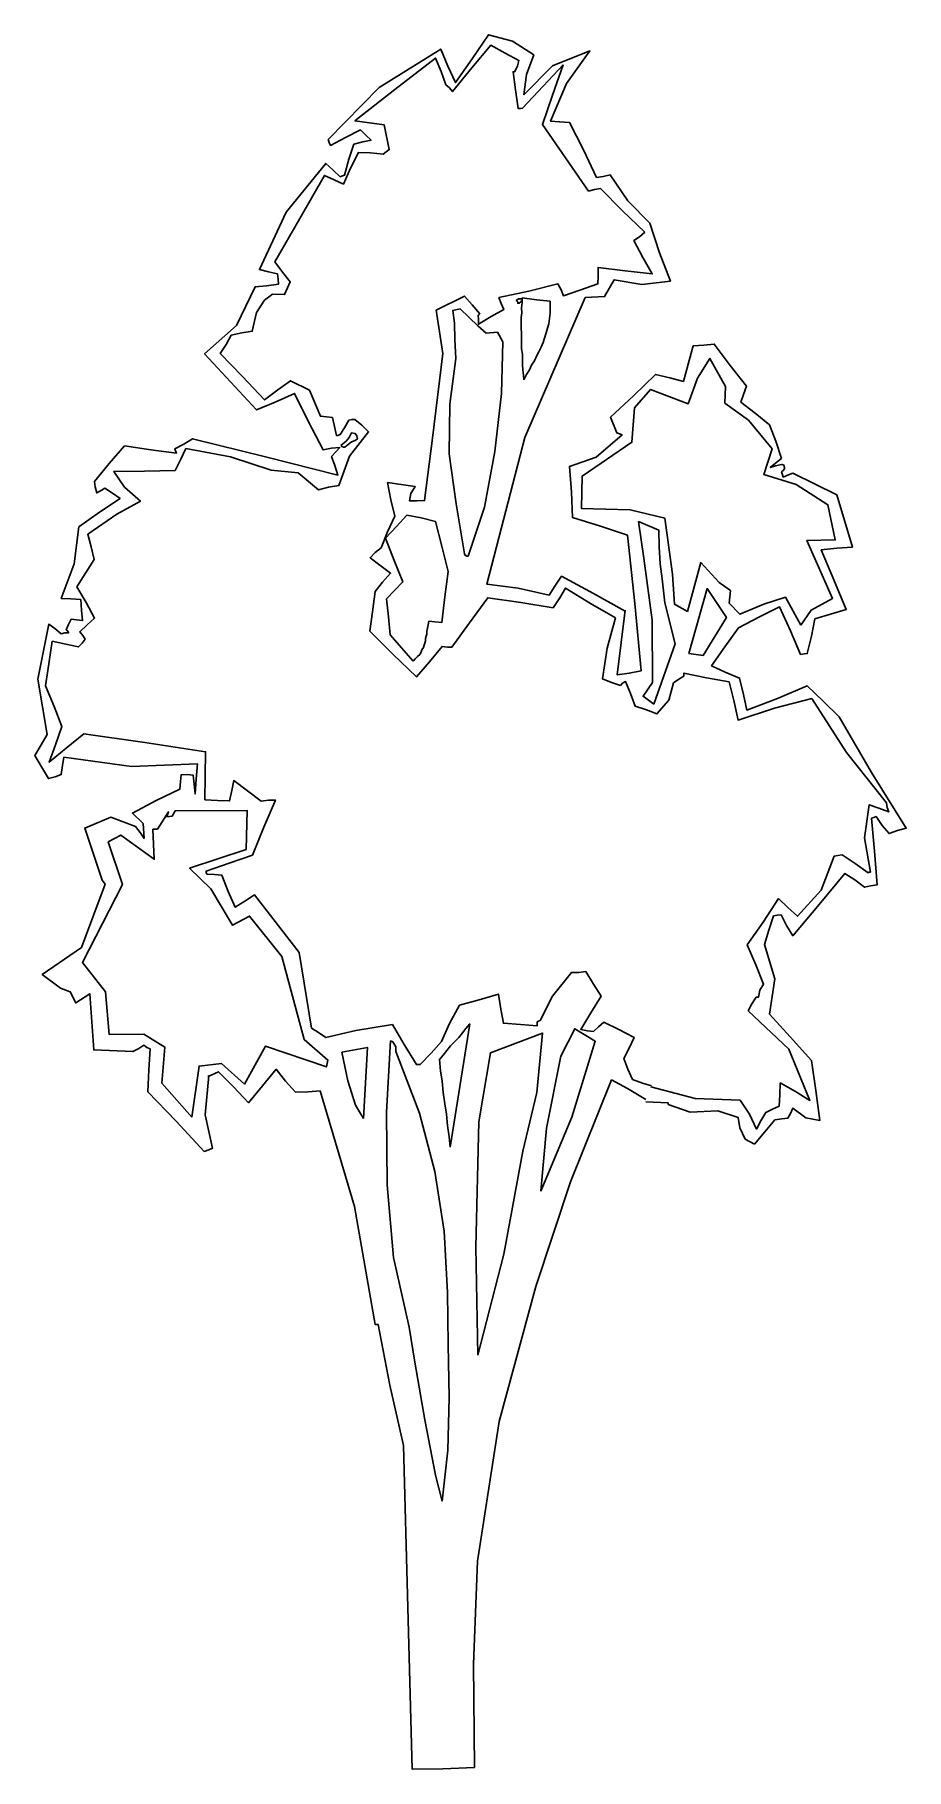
# Model space of a CAD drawing. Extents: x -10852 to -8161, y -5621 to -264.
import ezdxf

# ---------------------------------------------------------------- set-up
doc = ezdxf.new("R2010")
doc.units = 0
doc.layers.get('0').update_dxf_attribs({"linetype": 'CONTINUOUS'})

msp = doc.modelspace()

# ---------------------------------------------------------------- linework, layer by layer
at = {"color": 0}
for points in [[(-9028.9, -2044.3), (-9127.1, -1990.5), (-9225.3, -1936.6), (-9245.6, -1967.1), (-9263.6, -1995.2), (-9358.9, -1973.7), (-9456.3, -1961.5), (-9339.2, -1508), (-9152.3, -1076.4), (-9092.2, -1073.1), (-9063, -1021.6), (-8977.1, -1036.3), (-8889.3, -1025.5), (-8923.2, -938.2), (-8952.6, -846.1), (-9020.9, -777.8), (-9075.6, -697.7), (-9096.3, -702.7), (-9117.1, -705.4), (-9157.9, -620.5), (-9201.1, -535.6), (-9231.2, -533.8), (-9259, -531.9), (-9210.1, -415.3), (-9137.8, -314.5), (-9252.8, -360.5), (-9341.5, -450), (-9333.3, -387.4), (-9311.2, -326.8), (-9376.8, -284), (-9451.2, -264.4), (-9500.9, -339.4), (-9552.8, -412.1), (-9576.9, -361.5), (-9598.6, -308.7), (-9788.7, -427.7), (-9945.6, -587.9), (-9943.2, -597.1), (-9938.4, -606.3), (-9892.5, -582.4), (-9846.6, -558.4), (-9830.1, -574.3), (-9813.6, -590.2), (-9839, -595.3), (-9866.7, -602.7), (-9882.1, -649.3), (-9895.1, -698.2), (-9902, -700.6), (-9908.9, -703), (-9930.1, -682.6), (-9953.6, -662.1), (-10076, -812.4), (-10158.6, -989.8), (-10130.7, -996.3), (-10102.8, -1002.7), (-10100.2, -1018.9), (-10099.9, -1035.1), (-10136.8, -1040.4), (-10171.5, -1043.3), (-10229.6, -1162.4), (-10327.7, -1249.8), (-10247.4, -1336.3), (-10167.2, -1422.9), (-10109.7, -1398.7), (-10050, -1372.2), (-10006.8, -1459.5), (-9961.3, -1546.6), (-9935.9, -1541.6), (-9910.5, -1538.8), (-9921.9, -1552.9), (-9935.5, -1567), (-9925.8, -1594.6), (-9916, -1624.6), (-10139.2, -1568.3), (-10364.7, -1512), (-10392.2, -1528.7), (-10419.8, -1543.1), (-10417.3, -1550), (-10414.9, -1556.9), (-10493.8, -1546.7), (-10575, -1534.2), (-10622.7, -1588.3), (-10668, -1644.6), (-10665.4, -1660.8), (-10660.5, -1679.2), (-10646.7, -1672), (-10635.3, -1664.9), (-10611.8, -1680.7), (-10588.4, -1696.5), (-10652.5, -1739.3), (-10716.5, -1784.4), (-10730.7, -1898.1), (-10770.5, -2005.3), (-10740.4, -2007), (-10710.3, -2008.8), (-10707.4, -2041.2), (-10704.5, -2073.6), (-10723.1, -2071.6), (-10739.3, -2069.5), (-10748.3, -2085.9), (-10755, -2102.2), (-10750.2, -2106.8), (-10747.8, -2111.4), (-10759.4, -2111.6), (-10771, -2114.1), (-10789.8, -2098.2), (-10808.5, -2084.6), (-10842.6, -2254.2), (-10814.1, -2425), (-10832.1, -2457.8), (-10852.4, -2490.5), (-10830.9, -2524.9), (-10809.4, -2561.6), (-10788.7, -2556.6), (-10770.3, -2549.3), (-10766.2, -2521.4), (-10762, -2495.9), (-10553.1, -2524.7), (-10349.5, -2516.5), (-10353.3, -2562.9), (-10357.2, -2609.2), (-10360, -2579.2), (-10362.8, -2551.4), (-10381.4, -2549.5), (-10399.9, -2549.8), (-10401.8, -2570.6), (-10403.7, -2593.8), (-10477.2, -2629.8), (-10550.6, -2668.2), (-10517.6, -2700), (-10514.5, -2746.2), (-10526.4, -2727.9), (-10540.6, -2709.7), (-10617.5, -2680.9), (-10698, -2714.7), (-10644.2, -2875.8), (-10634.8, -2887.2), (-10707.7, -3083), (-10829, -3166.1), (-10772.7, -3209.1), (-10742.4, -3220.2), (-10725.6, -3254.6), (-10682.1, -3226.1), (-10669.8, -3399.5), (-10549.3, -3404.3), (-10531, -3394.8), (-10514.9, -3385.2), (-10505.6, -3392), (-10496.2, -3396.5), (-10499.7, -3461.3), (-10503.2, -3528.5), (-10415.9, -3619.6), (-10328.6, -3713), (-10314.8, -3708.1), (-10303.3, -3703.3), (-10326, -3599.5), (-10314.2, -3478.9), (-10316.5, -3481.3), (-10284.3, -3466.8), (-10237.2, -3514.6), (-10192.4, -3562.5), (-10149.3, -3510.8), (-10106.2, -3459.1), (-10077.8, -3495.7), (-10047.1, -3529.8), (-10007.7, -3529.2), (-9970.8, -3526.2), (-9865, -3883.2), (-9800.7, -4247.8), (-9796.1, -4247.8), (-9791.5, -4247.7), (-9755.8, -4434.6), (-9713.2, -4621.4), (-9699.8, -5121.2), (-9686.5, -5621), (-9591.6, -5619.4), (-9494.4, -5615.3)], [(-8947.8, -3510.7), (-8975.7, -3501.9), (-9006, -3490.8), (-9020.4, -3458.7), (-9032.6, -3426.5), (-9016.9, -3393.8), (-9001.3, -3361.1), (-9048, -3336.5), (-9094.7, -3314.1), (-9110.7, -3328.3), (-9126.6, -3342.5), (-9145.2, -3340.5), (-9166.1, -3336.2), (-9134.6, -3284.7), (-9103.1, -3233.2), (-9126.9, -3196.6), (-9150.7, -3157.7), (-9171.5, -3160.4), (-9194.6, -3160.8), (-9253.6, -3233.6), (-9291.6, -3308.3), (-9296.2, -3310.7), (-9300.8, -3313.1), (-9300.7, -3317.7), (-9300.6, -3324.7), (-9351.6, -3320.9), (-9404.9, -3317.2), (-9412.6, -3273.4), (-9420.4, -3227.2), (-9480.2, -3244.5), (-9540.1, -3261.7), (-9571.6, -3317.8), (-9596.1, -3373.8), (-9627.8, -3409.1), (-9662, -3444.4), (-9666.6, -3444.5), (-9673.5, -3444.6), (-9711.7, -3382.8), (-9747.5, -3320.9), (-9860.6, -3339.1), (-9952.8, -3361.5), (-9976.2, -3345.7), (-9997.3, -3332.2), (-10036.1, -3099), (-10173.5, -2920.9), (-10203.2, -2939.9), (-10233, -2958.9), (-10254.7, -2910.7), (-10274.1, -2860.1), (-10297.3, -2858.2), (-10320.4, -2856.3), (-10322.8, -2851.7), (-10322.9, -2847.1), (-10251.6, -2822.7), (-10180.2, -2798.3), (-10144.7, -2712), (-10109.1, -2628), (-10130, -2628.4), (-10153.1, -2631.1), (-10195.3, -2599.4), (-10237.5, -2567.8), (-10243.9, -2598), (-10250.3, -2630.5), (-10287.4, -2628.8), (-10326.8, -2627.2), (-10325.7, -2553.1), (-10324.7, -2479), (-10512.7, -2449.9), (-10700.7, -2423.1), (-10755.5, -2468), (-10808, -2510.6), (-10788.1, -2457), (-10768.3, -2401.1), (-10792.5, -2339), (-10819.1, -2274.7), (-10808.7, -2207.3), (-10798.3, -2137.7), (-10756.5, -2146.2), (-10717, -2154.8), (-10705.6, -2143), (-10696.6, -2131.3), (-10703.7, -2119.8), (-10713.2, -2108.4), (-10690.4, -2087.2), (-10667.6, -2066), (-10693.9, -2017.8), (-10722.5, -1969.7), (-10695.5, -1927.5), (-10668.5, -1885.4), (-10678.4, -1846.2), (-10688.3, -1807), (-10599.1, -1745.3), (-10525.8, -1704.7), (-10575.1, -1661.5), (-10608.4, -1613.5), (-10513.5, -1611.8), (-10418.6, -1610.2), (-10400.7, -1575.1), (-10385.1, -1542.5), (-10248, -1567.8), (-10122.3, -1609.6), (-10038.8, -1617.4), (-9975.4, -1669.6), (-9945.4, -1662.1), (-9913.1, -1656.9), (-9880, -1566), (-9821.1, -1490.9), (-9842.3, -1470.5), (-9863.4, -1452.3), (-9872.7, -1452.5), (-9881.9, -1455), (-9895.4, -1478.3), (-9908.9, -1499.4), (-9915.8, -1501.9), (-9920.4, -1501.9), (-9933, -1446.6), (-9970.1, -1442.6), (-10003.9, -1362.2), (-10062.3, -1333.1), (-10101.1, -1361.6), (-10142.3, -1392.4), (-10210.7, -1319.5), (-10279.1, -1248.9), (-10261, -1220.8), (-10245.3, -1192.8), (-10213, -1185.2), (-10180.7, -1180), (-10167.8, -1121.9), (-10143, -1084.5), (-10117.9, -1065.5), (-10080.8, -1067.2), (-10071.9, -1046.2), (-10063, -1027.5), (-10086.7, -997.8), (-10110.4, -965.8), (-10034, -832.5), (-9957.6, -699.2), (-9927.3, -712.6), (-9899.2, -726), (-9876.9, -677), (-9852.3, -628), (-9815.3, -629.6), (-9775.8, -633.6), (-9766.7, -626.5), (-9757.6, -619.4), (-9772.8, -543.2), (-9863.3, -530.9), (-9740, -433.8), (-9614.3, -336.7), (-9597.4, -378.1), (-9582.8, -419.5), (-9571.1, -428.6), (-9561.6, -440), (-9502.7, -367.2), (-9443.7, -296.7), (-9399.3, -321.4), (-9357.2, -343.8), (-9361.6, -360.1), (-9368.2, -376.4), (-9370.5, -378.8), (-9375.1, -378.9), (-9367.2, -434.3), (-9359.3, -492), (-9352.3, -491.9), (-9345.4, -491.8), (-9281.8, -423.5), (-9220.4, -357.6), (-9253.5, -450.8), (-9284.3, -541.6), (-9213.1, -644.6), (-9141.8, -747.5), (-9123.4, -742.6), (-9104.9, -739.9), (-9036.6, -808.2), (-8968.3, -874.1), (-8984.3, -888.3), (-9002.6, -900.2), (-8973.9, -952.9), (-8945.2, -1003.4), (-9028.7, -993.3), (-9112.3, -983.1), (-9111.8, -1008.6), (-9113.7, -1034.1), (-9168.9, -1053.6), (-9219.5, -1070.7), (-9226.8, -1052.3), (-9236.4, -1033.9), (-9326.3, -1056.3), (-9418.5, -1076.5), (-9411.3, -1094.9), (-9404, -1113.2), (-9443, -1134.8), (-9481.9, -1158.6), (-9482.2, -1144.7), (-9482.4, -1130.8), (-9480.1, -1128.5), (-9477.9, -1126.1), (-9501.5, -1098.7), (-9525.1, -1071.4), (-9612.3, -1114.6), (-9591.5, -1248.5), (-9623.9, -1510.6), (-9648.4, -1703.2), (-9671.5, -1703.6), (-9694.7, -1704), (-9690.4, -1680.8), (-9676.9, -1659.7), (-9721, -1653.6), (-9762.8, -1647.3), (-9752.6, -1700.4), (-9740.1, -1751.1), (-9762.4, -1800.1), (-9782.4, -1849.1), (-9800.7, -1863.3), (-9816.6, -1879.8), (-9786.1, -1902.4), (-9753.3, -1927.3), (-9778.2, -1955.5), (-9800.9, -1983.7), (-9809.1, -2046.3), (-9817.3, -2106.7), (-9746.6, -2177.2), (-9673.6, -2247.7), (-9632.7, -2200.7), (-9594.2, -2153.7), (-9578, -2155.8), (-9564.1, -2155.5), (-9509.8, -2080.5), (-9453.3, -2003.1), (-9351.2, -2017.5), (-9251.3, -2034.3), (-9231, -2003.8), (-9213, -1973.4), (-9135.8, -2020.7), (-9058.6, -2065.7)], [(-9513.4, -1874.5), (-9462.8, -1723.1), (-9431.1, -1551.3), (-9411.1, -1372.7), (-9406.9, -1212.8), (-9423.6, -1183), (-9458.3, -1186), (-9484.2, -1163.3), (-9538.3, -1111), (-9561.4, -1116), (-9556.1, -1155.3), (-9555.2, -1206.2), (-9551.9, -1264), (-9570.2, -1405.5), (-9572.2, -1558.4), (-9551, -1713.1), (-9525.1, -1867.8), (-9522.7, -1872.3), (-9520.4, -1872.3), (-9518, -1874.6), (-9513.4, -1874.5)], [(-9355.7, -1093.9), (-9351.2, -1089.2), (-9348.9, -1086.8), (-9346.6, -1084.5), (-9346.7, -1082.1), (-9349, -1079.9), (-9351.3, -1079.9), (-9356, -1080), (-9358.3, -1080), (-9365.1, -1084.8), (-9362.8, -1087.1), (-9360.4, -1089.3), (-9360.4, -1094), (-9358, -1093.9), (-9355.7, -1093.9), (-9355.7, -1093.9)], [(-9342.3, -1329.8), (-9333.4, -1313.4), (-9324.4, -1299.4), (-9317.7, -1285.4), (-9308.6, -1271.3), (-9302, -1255), (-9295.2, -1243.3), (-9288.5, -1229.3), (-9281.8, -1215.3), (-9277.5, -1201.3), (-9273.1, -1185), (-9268.7, -1171.1), (-9264.3, -1157.1), (-9262.3, -1140.9), (-9260.3, -1124.6), (-9260.6, -1106.1), (-9260.9, -1087.6), (-9302.7, -1083.7), (-9346.7, -1077.5), (-9346.5, -1091.4), (-9348.5, -1107.6), (-9348.3, -1123.8), (-9350.3, -1137.8), (-9350, -1154), (-9349.8, -1170.2), (-9349.5, -1186.4), (-9349.2, -1202.6), (-9348.9, -1218.8), (-9348.6, -1235), (-9346, -1251.1), (-9345.8, -1267.3), (-9345.5, -1283.5), (-9345.2, -1299.7), (-9342.6, -1315.9), (-9342.3, -1329.8)], [(-8629.8, -3690.3), (-8598, -3652.7), (-8566.3, -3615.1), (-8545.5, -3612.4), (-8527, -3609.8), (-8518, -3595.8), (-8511.3, -3579.4), (-8471.4, -3608.8), (-8427.3, -3617.3), (-8440.5, -3524.9), (-8453.7, -3432.6), (-8519.8, -3359.6), (-8583.5, -3289), (-8566.9, -3179.9), (-8598.9, -3074), (-8585.7, -3029.7), (-8570.3, -2985.5), (-8558.8, -2983), (-8547.2, -2982.8), (-8530.4, -3014.9), (-8511.4, -3047), (-8429.7, -2950.6), (-8350.3, -2854.3), (-8319.9, -2874.6), (-8289.4, -2897.2), (-8271, -2892.3), (-8250.2, -2889.6), (-8258.9, -2785.6), (-8267.7, -2683.9), (-8260.8, -2681.4), (-8253.9, -2679), (-8234.9, -2706.5), (-8213.6, -2731.5), (-8188.3, -2721.8), (-8160.6, -2714.4), (-8267.8, -2542.7), (-8368, -2370.8), (-8417.5, -2323), (-8466.9, -2275.3), (-8558.9, -2313.9), (-8653.2, -2350.3), (-8663.3, -2301.8), (-8675.7, -2251.1), (-8720, -2233.4), (-8762, -2213.3), (-8721.4, -2154.7), (-8678.4, -2096.1), (-8614.2, -2062.5), (-8552.2, -2031.4), (-8518.5, -2104.9), (-8487.2, -2178.4), (-8475.6, -2175.9), (-8466.4, -2175.7), (-8453.4, -2122.2), (-8442.8, -2068.8), (-8394.4, -2054.1), (-8346.1, -2039.3), (-8384.7, -1947.4), (-8423.3, -1855.5), (-8374.8, -1850), (-8326.3, -1846.8), (-8375.4, -1685.6), (-8510.8, -1618.5), (-8524.6, -1623.4), (-8540.7, -1630.6), (-8543.1, -1623.7), (-8545.6, -1614.5), (-8541.1, -1609.8), (-8536.5, -1605.1), (-8536.6, -1600.5), (-8539, -1593.6), (-8543.7, -1591.3), (-8546, -1591.4), (-8564.5, -1596.3), (-8580.6, -1601.2), (-8564.6, -1587.1), (-8546.3, -1572.9), (-8563.5, -1519.9), (-8582.9, -1469.3), (-8627.5, -1433.1), (-8672.1, -1399.1), (-8663.2, -1375.8), (-8654.4, -1350.2), (-8704.1, -1286.2), (-8753.9, -1220), (-8786.3, -1222.8), (-8818.6, -1225.7), (-8833.9, -1281.6), (-8849.1, -1335.1), (-8891, -1324.2), (-8935.2, -1313.4), (-9003.5, -1379.4), (-9074.1, -1445.5), (-9054.7, -1493.8), (-9038.4, -1500.4), (-9118.2, -1569), (-9201.1, -1598.2), (-9195.1, -1676.8), (-9191.4, -1755.4), (-9105.3, -1781.7), (-9021.4, -1810.4), (-8999.2, -2020.6), (-8979.4, -2228.6), (-9016.3, -2236.2), (-9053.3, -2241.5), (-9041.1, -2141.8), (-9029, -2042)], [(-8486.4, -2088.1), (-8454.8, -2041.2), (-8388.3, -2005.3), (-8467.8, -1826.2), (-8379.9, -1824.6), (-8402.6, -1716.2), (-8501, -1653.1), (-8601, -1622.4), (-8574.6, -1543.3), (-8648, -1454.3), (-8720.6, -1402.3), (-8719.2, -1351.3), (-8767, -1264.2), (-8805.3, -1325), (-8834, -1404.3), (-8950.6, -1360), (-9000.5, -1416.4), (-9007.9, -1523), (-9161.2, -1627.6), (-9164.1, -1727.2), (-9013.5, -1731.5), (-8906.6, -1757.4), (-8882.7, -1930.6), (-8876.5, -2023.1), (-8836.7, -2045.6), (-8795.4, -1894.4), (-8738.8, -1955.9), (-8703.6, -1980.8), (-8707.5, -2020.2), (-8674.5, -2054.3), (-8601, -2022.9), (-8534.2, -2000.9), (-8486.4, -2088.1)], [(-9894.3, -1538.5), (-9873.8, -1522), (-9862.3, -1517.1), (-9855.4, -1512.4), (-9857.9, -1503.2), (-9862.6, -1496.3), (-9874.3, -1494.2), (-9881, -1508.2), (-9890, -1519.9), (-9906, -1531.8), (-9903.6, -1536.4), (-9899, -1538.6), (-9894.3, -1538.5)], [(-9683.7, -2199.3), (-9676.9, -2192.2), (-9670, -2185.1), (-9663.2, -2178.1), (-9658.7, -2171.1), (-9656.5, -2164.1), (-9652, -2157), (-9649.8, -2150.1), (-9647.6, -2143.1), (-9645.4, -2136.1), (-9645.6, -2129.2), (-9643.4, -2122.2), (-9641.2, -2115.2), (-9641.3, -2105.9), (-9639.2, -2096.6), (-9637, -2087.3), (-9634.9, -2075.7), (-9616.4, -2077.7), (-9595.5, -2079.7), (-9585.3, -2000.8), (-9575.1, -1921.9), (-9595, -1843.5), (-9614.8, -1767.5), (-9659, -1756.7), (-9703.1, -1748.2), (-9734.9, -1783.5), (-9769, -1818.8), (-9742.4, -1887.8), (-9715.7, -1954.4), (-9740.8, -1980.3), (-9765.8, -2006.2), (-9760.2, -2061.7), (-9754.6, -2117.2), (-9719.1, -2158.2), (-9683.7, -2199.3)], [(-8940.5, -2332.1), (-8874.3, -2145.8), (-8906.7, -2019), (-8914.9, -1945.1), (-8920.3, -1898.9), (-8923.6, -1845.7), (-8924.5, -1794.8), (-8987.4, -1768.1), (-8971.6, -1881.2), (-8945.1, -2072.9), (-8944, -2265.1), (-8973.4, -2307.3), (-8940.5, -2332.1)], [(-8788.1, -2181.3), (-8716, -2064.3), (-8775.5, -1975.1), (-8832.2, -2175.1), (-8788.1, -2181.3)], [(-9058.6, -2065.7), (-9084.8, -2158.7), (-9099.3, -2253.9), (-9071.4, -2265), (-9043.4, -2273.8), (-9036.6, -2266.7), (-9027.4, -2261.9), (-9012.9, -2298.7), (-8998.3, -2337.8), (-8963.4, -2348.8), (-8930.8, -2362.1), (-8894.5, -2319.8), (-8879.2, -2266.3), (-8863.2, -2254.4), (-8847.2, -2244.9), (-8847.2, -2240.2), (-8847.3, -2235.6), (-8777.6, -2250.6), (-8707.9, -2263.3), (-8693, -2320.9), (-8680.4, -2380.9), (-8567.6, -2344.2), (-8452.4, -2314.4), (-8345.3, -2481.5), (-8222.2, -2636.8), (-8219.6, -2650.6), (-8214.8, -2664.4), (-8245, -2653.4), (-8275.3, -2642.3), (-8289.8, -2744.5), (-8271.7, -2850.6), (-8276.3, -2850.7), (-8278.6, -2853.1), (-8318.5, -2823.7), (-8358.3, -2796.6), (-8372.1, -2799.1), (-8383.7, -2801.7), (-8423.5, -2906.5), (-8496.2, -2986.5), (-8526.8, -2959.3), (-8555, -2932), (-8602.4, -3004.6), (-8652.1, -3074.9), (-8625.5, -3136.9), (-8601.3, -3196.7), (-8612.6, -3215.4), (-8616.9, -3236.3), (-8621.5, -3236.4), (-8623.8, -3236.4), (-8637.3, -3257.5), (-8648.5, -3278.6), (-8523.8, -3396.8), (-8458.5, -3555.4), (-8503, -3528.4), (-8549.7, -3501.4), (-8551.4, -3538.5), (-8553.1, -3573.2), (-8573.8, -3582.8), (-8594.4, -3592.5), (-8610.2, -3618.2), (-8623.6, -3643.9), (-8645.3, -3598), (-8673.8, -3554.5), (-8812.8, -3550), (-8950, -3513)], [(-10367.5, -3607.2), (-10344.8, -3449.4), (-10275.5, -3441.2), (-10204.9, -3504.8), (-10139.9, -3387.9), (-9951.2, -3451.8), (-9946.9, -3430.9), (-10019.8, -3367.3), (-10089.1, -3111.5), (-10188.5, -2986), (-10241.3, -3014.7), (-10308.1, -2902.4), (-10374, -2838.7), (-10199.1, -2780.1), (-10196.5, -2659.7), (-10418.8, -2661.2), (-10427.7, -2677.6), (-10443.9, -2680.2), (-10439.6, -2663.9), (-10473.3, -2717.7), (-10487.2, -2718), (-10483.3, -2810.5), (-10586.5, -2735.9), (-10625.4, -2757.4), (-10581.5, -2888.6), (-10704.6, -3129.2), (-10633.6, -3220.6), (-10622, -3352.4), (-10515.5, -3350.5), (-10450, -3391), (-10459.7, -3502.3), (-10367.5, -3607.2)], [(-9569.5, -3699.8), (-9509, -3319), (-9520.4, -3333.1), (-9531.7, -3347.2), (-9543, -3361.3), (-9556.7, -3375.4), (-9568, -3387.2), (-9579.4, -3401.3), (-9590.7, -3415.4), (-9602, -3429.5), (-9599.1, -3464.1), (-9593.9, -3496.5), (-9591, -3531.1), (-9585.8, -3565.8), (-9580.6, -3598.1), (-9577.6, -3632.8), (-9572.4, -3667.4), (-9569.5, -3699.8)], [(-9594.4, -4792.9), (-9576.4, -4635.2), (-9572.2, -4473.1), (-9575.1, -4308.7), (-9577.9, -4149), (-9588.1, -3959.4), (-9616.8, -3774.7), (-9664, -3594.9), (-9731.9, -3417.8), (-9736.7, -3404), (-9737, -3390.2), (-9746.5, -3374.1), (-9753.5, -3371.9), (-9765.9, -3592.1), (-9764.3, -3816.6), (-9744.2, -4040.8), (-9696.4, -4255.3), (-9678.3, -4363.8), (-9647.4, -4541.5), (-9614.4, -4712.2), (-9594.4, -4792.9)], [(-9484.2, -4341.9), (-9404, -4030.3), (-9344.7, -3712), (-9301.6, -3530.7), (-9284, -3347.5), (-9445, -3408.2), (-9480.6, -3621.8), (-9490.1, -4008.6), (-9484.2, -4341.9)], [(-9289.3, -3836.1), (-9193.8, -3607.6), (-9121.5, -3372.5), (-9184.7, -3334.2), (-9227.2, -3418.3), (-9271.9, -3641.3), (-9289.3, -3836.1)], [(-9837.3, -3611.8), (-9824.9, -3391.7), (-9903.4, -3406.9), (-9885.6, -3494.6), (-9861.2, -3570.6), (-9837.3, -3611.8)], [(-9494.4, -5615.3), (-9497.7, -5295.9), (-9484.7, -4978.5), (-9418.2, -4546.8), (-9305, -4130.4), (-9197.2, -3806.7), (-9070.8, -3492), (-9021.7, -3518.9), (-8965.5, -3552.6)], [(-8965.4, -3559.6), (-8895.9, -3563)], [(-8895.9, -3563), (-8895.9, -3565.3)], [(-8895.9, -3565.3), (-8895.8, -3567.6)], [(-8895.8, -3567.6), (-8828.3, -3591.9), (-8742.7, -3588.1), (-8679.8, -3607.8), (-8674.6, -3640.2), (-8657.8, -3674.6), (-8629.8, -3690.3)]]:
    msp.add_lwpolyline(points, dxfattribs=at)

doc.saveas('drawing.dxf')
